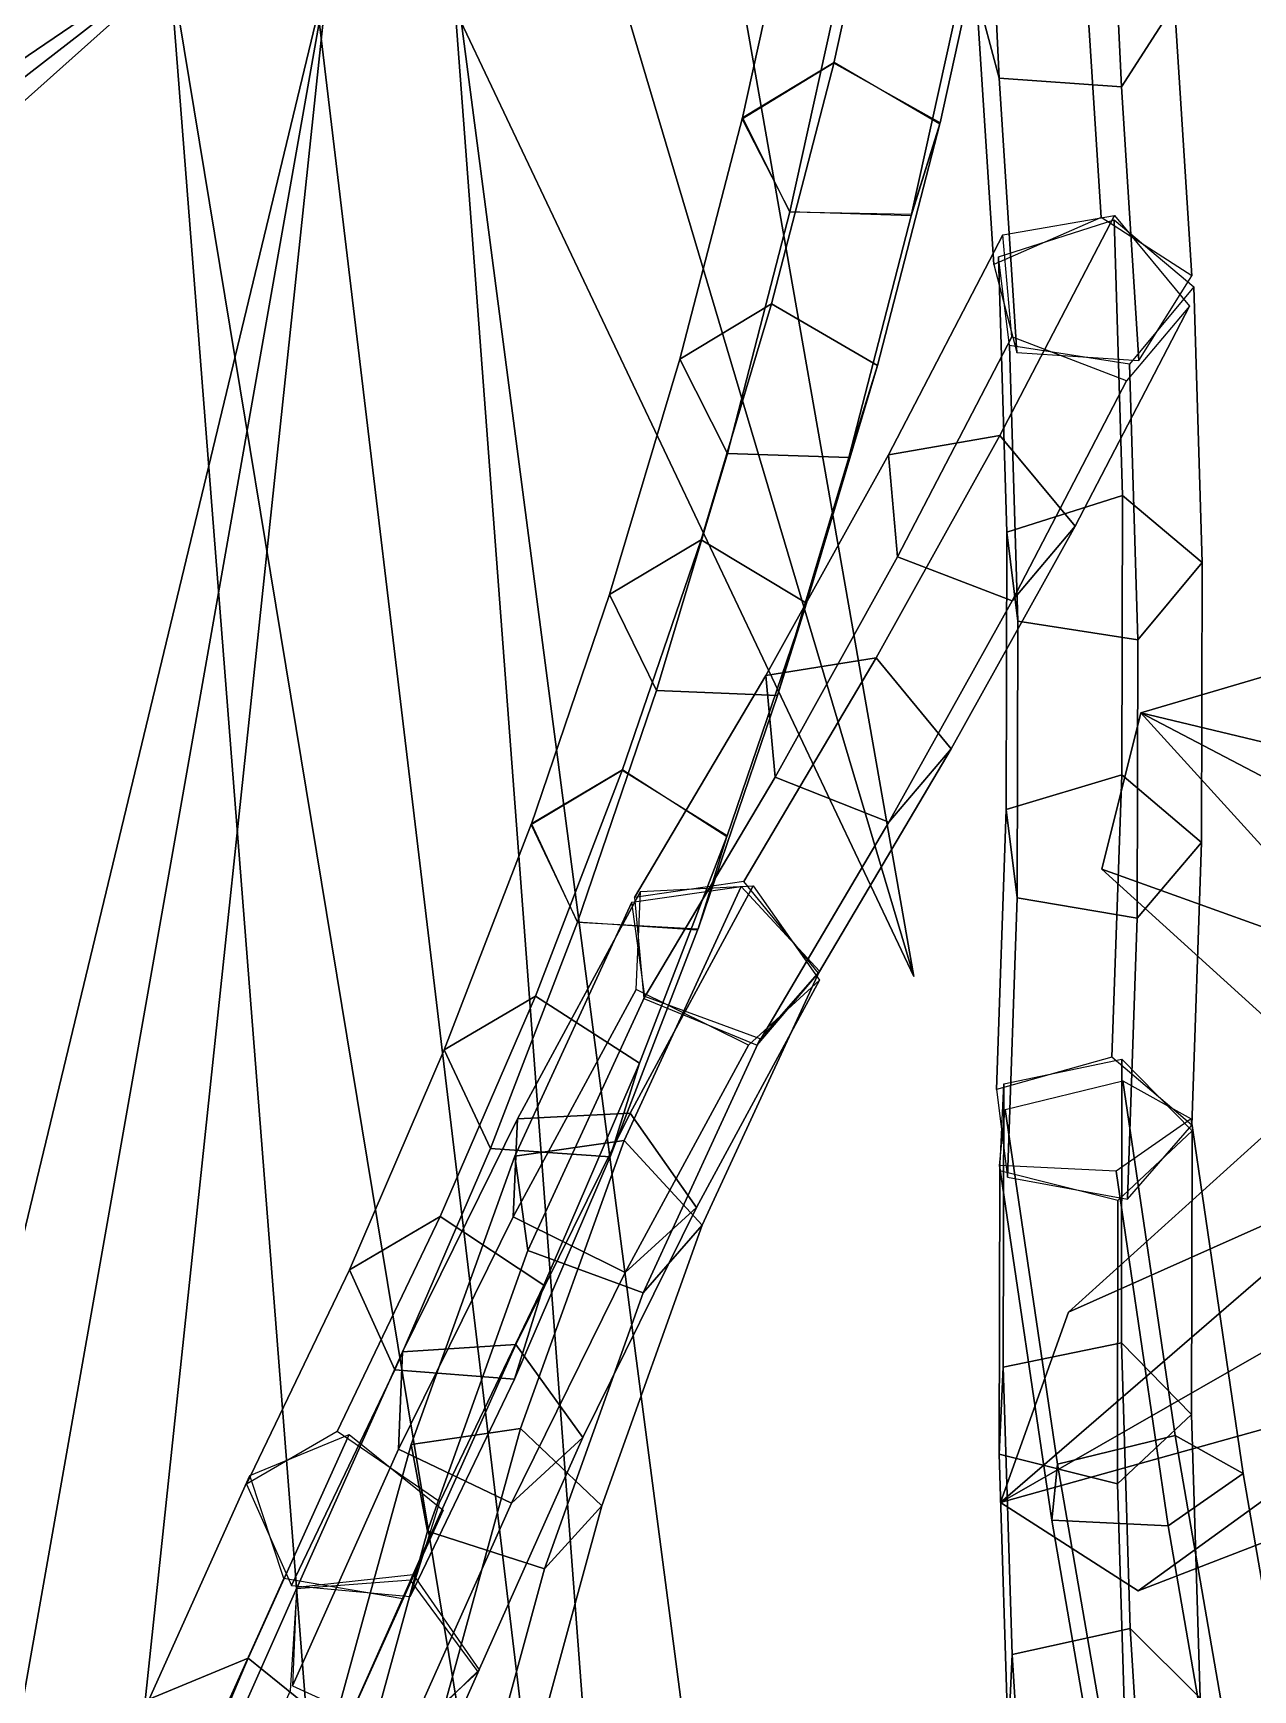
# Model space of a CAD drawing. Header units: metres. Extents: x -488 to 282, y -579 to 399.
# Drawn here: x -29.39 to 2.58, y -294.74 to -251.3 of the extents above; entities that cross this region are included whole.
import ezdxf

# ---------------------------------------------------------------- set-up
doc = ezdxf.new("R2010")
doc.units = ezdxf.units.M

msp = doc.modelspace()

# ---------------------------------------------------------------- linework, layer by layer
at = {"layer": 'coreopsi_1InfInt', "color": 3}
for points in [[(-5.01543, -242.9008, 261.7105), (-4.6673, -250.2202, 269.2316), (-4.06503, -252.4799, 267.0045), (-4.4148, -245.1153, 259.438)], [(-1.2144, -245.3612, 259.0839), (-0.8652, -252.709, 266.6335), (0.5272, -250.5456, 268.6744), (0.1803, -243.2547, 261.1819)], [(-4.4148, -245.1153, 259.438), (-4.06503, -252.4799, 267.0045), (-0.8652, -252.709, 266.6335), (-1.2144, -245.3612, 259.0839)], [(-6.9869, -245.6494, 272.8313), (-8.4018, -252.0851, 280.9551), (-10.8047, -253.5529, 279.3738), (-9.3927, -247.1321, 271.2686)], [(-4.1906, -247.1649, 272.0138), (-5.6156, -253.6506, 280.1999), (-8.4018, -252.0851, 280.9551), (-6.9869, -245.6494, 272.8313)], [(4.7594, -246.2929, 270.4684), (8.5281, -252.0991, 278.2787), (5.9599, -254.0459, 278.0704), (2.1683, -248.2032, 270.2124)], [(-9.3927, -247.1321, 271.2686), (-10.8047, -253.5529, 279.3738), (-9.5521, -255.9883, 277.6624), (-8.1322, -249.5276, 269.5075)], [(-4.9355, -249.5478, 269.9654), (-6.3635, -256.0484, 278.1701), (-5.6156, -253.6506, 280.1999), (-4.1906, -247.1649, 272.0138)], [(2.1683, -248.2032, 270.2124), (5.9599, -254.0459, 278.0704), (6.6477, -256.41, 275.9807), (2.8331, -250.531, 268.075)], [(-1.8454, -249.0316, 270.2577), (-1.3907, -256.1347, 277.8902), (-4.2101, -257.3675, 276.9106), (-4.6673, -250.2202, 269.2316)], [(0.5272, -250.5456, 268.6744), (0.9829, -257.6653, 276.3242), (-1.3907, -256.1347, 277.8902), (-1.8454, -249.0316, 270.2577)], [(-8.1322, -249.5276, 269.5075), (-9.5521, -255.9883, 277.6624), (-6.3635, -256.0484, 278.1701), (-4.9355, -249.5478, 269.9654)], [(-4.6673, -250.2202, 269.2316), (-4.2101, -257.3675, 276.9106), (-3.6053, -259.6715, 274.73), (-4.06503, -252.4799, 267.0045)], [(-0.8652, -252.709, 266.6335), (-0.4064, -259.8841, 274.3417), (0.9829, -257.6653, 276.3242), (0.5272, -250.5456, 268.6744)], [(-8.3959, -252.0605, 280.9237), (-10.03413, -258.3965, 289.1355), (-12.4335, -259.8497, 287.5355), (-10.7953, -253.5138, 279.3238)], [(-5.6214, -253.6752, 280.2314), (-7.2596, -260.0111, 288.4431), (-10.03413, -258.3965, 289.1355), (-8.3959, -252.0605, 280.9237)], [(-4.06503, -252.4799, 267.0045), (-3.6053, -259.6715, 274.73), (-0.4064, -259.8841, 274.3417), (-0.8652, -252.709, 266.6335)], [(-10.7953, -253.5138, 279.3238), (-12.4335, -259.8497, 287.5355), (-11.1903, -262.3243, 285.8742), (-9.5521, -255.9883, 277.6624)], [(-6.3728, -256.0875, 278.2202), (-8.01104, -262.4235, 286.4319), (-7.2596, -260.0111, 288.4431), (-5.6214, -253.6752, 280.2314)], [(-9.5521, -255.9883, 277.6624), (-11.1903, -262.3243, 285.8742), (-8.01104, -262.4235, 286.4319), (-6.3728, -256.0875, 278.2202)], [(-1.04892, -256.0767, 277.7278), (-4.04999, -261.8462, 285.972), (-6.9689, -262.3526, 284.5551), (-3.9678, -256.583, 276.3109)], [(-1.0571, -256.1966, 277.8678), (-0.8374, -263.4218, 285.4841), (-3.8654, -264.3864, 284.6564), (-4.08513, -257.1611, 277.0401)], [(0.9205, -258.4543, 276.7808), (-2.08055, -264.2238, 285.025), (-4.04999, -261.8462, 285.972), (-1.04892, -256.0767, 277.7278)], [(1.03194, -257.9529, 276.1414), (1.2516, -265.1781, 283.7578), (-0.8374, -263.4218, 285.4841), (-1.0571, -256.1966, 277.8678)], [(-3.9678, -256.583, 276.3109), (-6.9689, -262.3526, 284.5551), (-6.7332, -265.031, 282.7664), (-3.7322, -259.2615, 274.5222)], [(-4.08513, -257.1611, 277.0401), (-3.8654, -264.3864, 284.6564), (-3.5749, -266.7156, 282.4385), (-3.7946, -259.4903, 274.8221)], [(-0.6502, -259.9768, 274.2699), (-0.4305, -267.2021, 281.8863), (1.2516, -265.1781, 283.7578), (1.03194, -257.9529, 276.1414)], [(-10.03413, -258.3965, 289.1355), (-11.8828, -264.5797, 297.3675), (-14.2782, -266.0187, 295.7487), (-12.4335, -259.8497, 287.5355)], [(-7.2596, -260.0111, 288.4431), (-9.1217, -266.2426, 296.7384), (-11.8828, -264.5797, 297.3675), (-10.03413, -258.3965, 289.1355)], [(-0.7283, -260.4113, 274.811), (-3.7294, -266.1809, 283.0552), (-2.08055, -264.2238, 285.025), (0.9205, -258.4543, 276.7808)], [(-3.7322, -259.2615, 274.5222), (-6.7332, -265.031, 282.7664), (-3.7294, -266.1809, 283.0552), (-0.7283, -260.4113, 274.811)], [(-3.7946, -259.4903, 274.8221), (-3.5749, -266.7156, 282.4385), (-0.4305, -267.2021, 281.8863), (-0.6502, -259.9768, 274.2699)], [(-12.4335, -259.8497, 287.5355), (-14.2782, -266.0187, 295.7487), (-13.04572, -268.5316, 294.1378), (-11.1903, -262.3243, 285.8742)], [(-8.01104, -262.4235, 286.4319), (-9.8771, -268.6692, 294.746), (-9.1217, -266.2426, 296.7384), (-7.2596, -260.0111, 288.4431)], [(-4.04999, -261.8462, 285.972), (-7.2911, -267.6759, 294.134), (-10.1862, -268.1379, 292.6542), (-6.9689, -262.3526, 284.5551)], [(-2.08055, -264.2238, 285.025), (-5.3288, -270.0668, 293.2056), (-7.2911, -267.6759, 294.134), (-4.04999, -261.8462, 285.972)], [(-11.1903, -262.3243, 285.8742), (-13.04572, -268.5316, 294.1378), (-9.8771, -268.6692, 294.746), (-8.01104, -262.4235, 286.4319)], [(-6.9689, -262.3526, 284.5551), (-10.1862, -268.1379, 292.6542), (-9.9434, -270.8031, 290.8469), (-6.7332, -265.031, 282.7664)], [(-0.8374, -263.4218, 285.4841), (-0.855, -270.7485, 293.0623), (-3.8838, -271.6573, 292.1764), (-3.8654, -264.3864, 284.6564)], [(1.2516, -265.1781, 283.7578), (1.2342, -272.5213, 291.3532), (-0.855, -270.7485, 293.0623), (-0.8374, -263.4218, 285.4841)], [(-3.7294, -266.1809, 283.0552), (-6.9586, -271.9884, 291.1857), (-5.3288, -270.0668, 293.2056), (-2.08055, -264.2238, 285.025)], [(-3.8654, -264.3864, 284.6564), (-3.8838, -271.6573, 292.1764), (-3.5935, -273.9699, 289.9412), (-3.5749, -266.7156, 282.4385)], [(-11.8828, -264.5797, 297.3675), (-13.9467, -270.6312, 305.6462), (-16.3376, -272.0561, 304.0086), (-14.2782, -266.0187, 295.7487)], [(-9.1217, -266.2426, 296.7384), (-11.2007, -272.3411, 305.0807), (-13.9467, -270.6312, 305.6462), (-11.8828, -264.5797, 297.3675)], [(-6.7332, -265.031, 282.7664), (-9.9434, -270.8031, 290.8469), (-6.9586, -271.9884, 291.1857), (-3.7294, -266.1809, 283.0552)], [(-0.4305, -267.2021, 281.8863), (-0.4485, -274.5009, 289.4353), (1.2342, -272.5213, 291.3532), (1.2516, -265.1781, 283.7578)], [(-14.2782, -266.0187, 295.7487), (-16.3376, -272.0561, 304.0086), (-15.1172, -274.6066, 302.4484), (-13.04572, -268.5316, 294.1378)], [(-9.8771, -268.6692, 294.746), (-11.9606, -274.7817, 303.1072), (-11.2007, -272.3411, 305.0807), (-9.1217, -266.2426, 296.7384)], [(-3.5749, -266.7156, 282.4385), (-3.5935, -273.9699, 289.9412), (-0.4485, -274.5009, 289.4353), (-0.4305, -267.2021, 281.8863)], [(-7.2911, -267.6759, 294.134), (-10.7594, -273.5403, 302.1769), (-13.6288, -273.9576, 300.6352), (-10.1862, -268.1379, 292.6542)], [(-5.3288, -270.0668, 293.2056), (-8.8047, -275.9445, 301.2669), (-10.7594, -273.5403, 302.1769), (-7.2911, -267.6759, 294.134)], [(-10.1862, -268.1379, 292.6542), (-13.6288, -273.9576, 300.6352), (-13.3784, -276.6095, 298.8094), (-9.9434, -270.8031, 290.8469)], [(-13.04572, -268.5316, 294.1378), (-15.1172, -274.6066, 302.4484), (-11.9606, -274.7817, 303.1072), (-9.8771, -268.6692, 294.746)], [(-6.9586, -271.9884, 291.1857), (-10.414, -277.8304, 299.1977), (-8.8047, -275.9445, 301.2669), (-5.3288, -270.0668, 293.2056)], [(-13.9384, -270.6081, 305.6142), (-16.2247, -276.5471, 313.9666), (-18.6107, -277.9583, 312.31), (-16.3243, -272.0194, 303.9576)], [(-11.2091, -272.3642, 305.1127), (-13.4954, -278.3031, 313.4651), (-16.2247, -276.5471, 313.9666), (-13.9384, -270.6081, 305.6142)], [(-9.9434, -270.8031, 290.8469), (-13.3784, -276.6095, 298.8094), (-10.414, -277.8304, 299.1977), (-6.9586, -271.9884, 291.1857)], [(-0.855, -270.7485, 293.0623), (-1.1112, -278.1445, 300.5684), (-4.1389, -278.997, 299.6248), (-3.8838, -271.6573, 292.1764)], [(1.2342, -272.5213, 291.3532), (0.9777, -279.9341, 298.8765), (-1.1112, -278.1445, 300.5684), (-0.855, -270.7485, 293.0623)], [(-3.8838, -271.6573, 292.1764), (-4.1389, -278.997, 299.6248), (-3.8484, -281.2929, 297.3725), (-3.5935, -273.9699, 289.9412)], [(-16.3243, -272.0194, 303.9576), (-18.6107, -277.9583, 312.31), (-17.4035, -280.5456, 310.8008), (-15.1172, -274.6066, 302.4484)], [(-11.9739, -274.8185, 303.1581), (-14.2602, -280.7574, 311.5105), (-13.4954, -278.3031, 313.4651), (-11.2091, -272.3642, 305.1127)], [(-0.4485, -274.5009, 289.4353), (-0.7042, -281.8687, 296.9126), (0.9777, -279.9341, 298.8765), (1.2342, -272.5213, 291.3532)], [(-13.4676, -273.8063, 300.8992), (-16.6932, -279.7644, 308.9215), (-16.8091, -282.3328, 306.9673), (-13.5835, -276.3747, 298.945)], [(-10.5152, -273.6547, 302.1989), (-13.7408, -279.6128, 310.2212), (-16.6932, -279.7644, 308.9215), (-13.4676, -273.8063, 300.8992)], [(-8.7789, -276.128, 301.0601), (-12.00452, -282.0861, 309.0824), (-13.7408, -279.6128, 310.2212), (-10.5152, -273.6547, 302.1989)], [(-3.5935, -273.9699, 289.9412), (-3.8484, -281.2929, 297.3725), (-0.7042, -281.8687, 296.9126), (-0.4485, -274.5009, 289.4353)], [(-15.1172, -274.6066, 302.4484), (-17.4035, -280.5456, 310.8008), (-14.2602, -280.7574, 311.5105), (-11.9739, -274.8185, 303.1581)], [(-10.642, -277.8312, 299.046), (-13.8676, -283.7894, 307.0683), (-12.00452, -282.0861, 309.0824), (-8.7789, -276.128, 301.0601)], [(-16.2247, -276.5471, 313.9666), (-18.7153, -282.3239, 322.3237), (-21.09589, -283.7218, 320.648), (-18.6107, -277.9583, 312.31)], [(-13.4954, -278.3031, 313.4651), (-16.00447, -284.125, 321.8864), (-18.7153, -282.3239, 322.3237), (-16.2247, -276.5471, 313.9666)], [(-13.5835, -276.3747, 298.945), (-16.8091, -282.3328, 306.9673), (-13.8676, -283.7894, 307.0683), (-10.642, -277.8312, 299.046)], [(-18.6107, -277.9583, 312.31), (-21.09589, -283.7218, 320.648), (-19.9033, -286.345, 319.19), (-17.4035, -280.5456, 310.8008)], [(-14.2602, -280.7574, 311.5105), (-16.7747, -286.5927, 319.951), (-16.00447, -284.125, 321.8864), (-13.4954, -278.3031, 313.4651)], [(-0.8521, -278.2041, 300.5186), (-0.8648, -285.635, 307.9376), (-3.9624, -286.2773, 307.289), (-3.9498, -278.8464, 299.8699)], [(0.9863, -280.0815, 298.6413), (0.9736, -287.5124, 306.0603), (-0.8648, -285.635, 307.9376), (-0.8521, -278.2041, 300.5186)], [(-3.9498, -278.8464, 299.8699), (-3.9624, -286.2773, 307.289), (-4.06736, -288.5577, 305.0048), (-4.05469, -281.1268, 297.5857)], [(-0.8227, -278.7661, 300.932), (0.5437, -288.0653, 305.6136), (-2.5403, -288.8172, 305.0204), (-3.9068, -279.5179, 300.3388)], [(0.9618, -279.7626, 298.4318), (2.3283, -289.0618, 303.1134), (0.5437, -288.0653, 305.6136), (-0.8227, -278.7661, 300.932)], [(-13.7408, -279.6128, 310.2212), (-16.7346, -285.6834, 318.249), (-19.706, -285.8718, 316.9984), (-16.6932, -279.7644, 308.9215)], [(-12.00452, -282.0861, 309.0824), (-14.9792, -288.1199, 317.0611), (-16.7346, -285.6834, 318.249), (-13.7408, -279.6128, 310.2212)], [(-3.9068, -279.5179, 300.3388), (-2.5403, -288.8172, 305.0204), (-2.6906, -290.2854, 302.148), (-4.05713, -280.9861, 297.4664)], [(-16.6932, -279.7644, 308.9215), (-19.706, -285.8718, 316.9984), (-19.8148, -288.4265, 315.0259), (-16.8091, -282.3328, 306.9673)], [(-1.00272, -281.1396, 296.27), (0.3637, -290.4388, 300.9516), (2.3283, -289.0618, 303.1134), (0.9618, -279.7626, 298.4318)], [(-0.9579, -281.9017, 296.8149), (-0.9706, -289.3326, 304.2339), (0.9736, -287.5124, 306.0603), (0.9863, -280.0815, 298.6413)], [(-17.4035, -280.5456, 310.8008), (-19.9033, -286.345, 319.19), (-16.7747, -286.5927, 319.951), (-14.2602, -280.7574, 311.5105)], [(-4.05713, -280.9861, 297.4664), (-2.6906, -290.2854, 302.148), (0.3637, -290.4388, 300.9516), (-1.00272, -281.1396, 296.27)], [(-4.05469, -281.1268, 297.5857), (-4.06736, -288.5577, 305.0048), (-0.9706, -289.3326, 304.2339), (-0.9579, -281.9017, 296.8149)], [(-18.7153, -282.3239, 322.3237), (-21.4171, -287.9582, 330.7125), (-23.7917, -289.343, 329.0176), (-21.09589, -283.7218, 320.648)], [(-16.00447, -284.125, 321.8864), (-18.7262, -289.8033, 330.3397), (-21.4171, -287.9582, 330.7125), (-18.7153, -282.3239, 322.3237)], [(-16.8091, -282.3328, 306.9673), (-19.8148, -288.4265, 315.0259), (-16.8494, -289.8369, 315.0653), (-13.8676, -283.7894, 307.0683)], [(-13.8676, -283.7894, 307.0683), (-16.8494, -289.8369, 315.0653), (-14.9792, -288.1199, 317.0611), (-12.00452, -282.0861, 309.0824)], [(-21.09589, -283.7218, 320.648), (-23.7917, -289.343, 329.0176), (-22.6152, -292.0013, 327.611), (-19.9033, -286.345, 319.19)], [(-16.7747, -286.5927, 319.951), (-19.5025, -292.2841, 328.4234), (-18.7262, -289.8033, 330.3397), (-16.00447, -284.125, 321.8864)], [(-16.7346, -285.6834, 318.249), (-19.4947, -291.8629, 326.2774), (-22.4838, -292.0888, 325.076), (-19.706, -285.8718, 316.9984)], [(-14.9792, -288.1199, 317.0611), (-17.7218, -294.2619, 325.0404), (-19.4947, -291.8629, 326.2774), (-16.7346, -285.6834, 318.249)], [(-0.8648, -285.635, 307.9376), (-0.6344, -293.1245, 315.2939), (-3.7314, -293.8124, 314.6905), (-3.9624, -286.2773, 307.289)], [(0.9736, -287.5124, 306.0603), (1.2033, -294.9563, 313.3715), (-0.6344, -293.1245, 315.2939), (-0.8648, -285.635, 307.9376)], [(-19.706, -285.8718, 316.9984), (-22.4838, -292.0888, 325.076), (-22.586, -294.6295, 323.0852), (-19.8148, -288.4265, 315.0259)], [(-19.9033, -286.345, 319.19), (-22.6152, -292.0013, 327.611), (-19.5025, -292.2841, 328.4234), (-16.7747, -286.5927, 319.951)], [(-3.9624, -286.2773, 307.289), (-3.7314, -293.8124, 314.6905), (-3.8366, -296.0758, 312.3894), (-4.06736, -288.5577, 305.0048)], [(-0.9706, -289.3326, 304.2339), (-0.7406, -296.7934, 311.5619), (1.2033, -294.9563, 313.3715), (0.9736, -287.5124, 306.0603)], [(-21.107, -288.0369, 330.8395), (-23.7501, -293.9074, 339.1348), (-26.3484, -294.9821, 337.5464), (-23.7053, -289.1115, 329.2512)], [(-18.6427, -290.0285, 330.2153), (-21.2858, -295.899, 338.5106), (-23.7501, -293.9074, 339.1348), (-21.107, -288.0369, 330.8395)], [(-16.8494, -289.8369, 315.0653), (-19.5985, -295.9929, 323.0629), (-17.7218, -294.2619, 325.0404), (-14.9792, -288.1199, 317.0611)], [(0.5437, -288.0653, 305.6136), (2.1495, -297.3738, 310.1999), (-0.9254, -298.1826, 309.635), (-2.5403, -288.8172, 305.0204)], [(2.3283, -289.0618, 303.1134), (3.9249, -298.3134, 307.6713), (2.1495, -297.3738, 310.1999), (0.5437, -288.0653, 305.6136)], [(-19.8148, -288.4265, 315.0259), (-22.586, -294.6295, 323.0852), (-19.5985, -295.9929, 323.0629), (-16.8494, -289.8369, 315.0653)], [(-4.06736, -288.5577, 305.0048), (-3.8366, -296.0758, 312.3894), (-0.7406, -296.7934, 311.5619), (-0.9706, -289.3326, 304.2339)], [(-2.5403, -288.8172, 305.0204), (-0.9254, -298.1826, 309.635), (-1.07915, -299.6296, 306.752), (-2.6906, -290.2854, 302.148)], [(-23.7053, -289.1115, 329.2512), (-26.3484, -294.9821, 337.5464), (-25.4626, -297.6895, 335.9127), (-22.8195, -291.819, 327.6174)], [(0.3637, -290.4388, 300.9516), (1.9638, -299.7116, 305.5201), (3.9249, -298.3134, 307.6713), (2.3283, -289.0618, 303.1134)], [(-19.695, -292.3526, 328.2353), (-22.3381, -298.2231, 336.5306), (-21.2858, -295.899, 338.5106), (-18.6427, -290.0285, 330.2153)], [(-2.6906, -290.2854, 302.148), (-1.07915, -299.6296, 306.752), (1.9638, -299.7116, 305.5201), (0.3637, -290.4388, 300.9516)], [(-22.8195, -291.819, 327.6174), (-25.4626, -297.6895, 335.9127), (-22.3381, -298.2231, 336.5306), (-19.695, -292.3526, 328.2353)], [(-0.6344, -293.1245, 315.2939), (-0.1612, -300.668, 322.5831), (-3.2561, -301.402, 322.0245), (-3.7314, -293.8124, 314.6905)], [(1.2033, -294.9563, 313.3715), (1.6743, -302.4538, 320.6158), (-0.1612, -300.668, 322.5831), (-0.6344, -293.1245, 315.2939)], [(-23.7501, -293.9074, 339.1348), (-26.3388, -300.0252, 347.3498), (-28.9312, -301.0862, 345.7426), (-26.3484, -294.9821, 337.5464)], [(-21.2858, -295.899, 338.5106), (-23.8586, -301.9802, 346.6752), (-26.3388, -300.0252, 347.3498), (-23.7501, -293.9074, 339.1348)], [(-3.7314, -293.8124, 314.6905), (-3.2561, -301.402, 322.0245), (-3.362, -303.6482, 319.7067), (-3.8366, -296.0758, 312.3894)]]:
    msp.add_3dface(points, dxfattribs=at)
at = {"layer": 'coreopsi_1Pdcel', "color": 3}
for points in [[(-10.827, -273.6698, 302.3378), (-13.8972, -280.3289, 309.8539), (-16.7665, -280.7461, 308.3121), (-13.6963, -274.087, 300.796)], [(-13.6963, -274.087, 300.796), (-16.7665, -280.7461, 308.3121), (-16.4222, -283.218, 306.2627), (-13.352, -276.559, 298.7466)], [(-8.7783, -275.8939, 301.2041), (-11.8484, -282.553, 308.7202), (-13.8972, -280.3289, 309.8539), (-10.827, -273.6698, 302.3378)], [(-10.3299, -277.6693, 298.9974), (-13.4, -284.3283, 306.5135), (-11.8484, -282.553, 308.7202), (-8.7783, -275.8939, 301.2041)], [(-13.352, -276.559, 298.7466), (-16.4222, -283.218, 306.2627), (-13.4, -284.3283, 306.5135), (-10.3299, -277.6693, 298.9974)], [(-13.8972, -280.3289, 309.8539), (-16.6118, -287.8867, 316.9515), (-19.4812, -288.3039, 315.4097), (-16.7665, -280.7461, 308.3121)], [(-11.8484, -282.553, 308.7202), (-14.4807, -289.9081, 315.6095), (-16.6118, -287.8867, 316.9515), (-13.8972, -280.3289, 309.8539)], [(-16.7665, -280.7461, 308.3121), (-19.4812, -288.3039, 315.4097), (-19.05441, -290.5731, 313.152), (-16.4222, -283.218, 306.2627)], [(-13.4, -284.3283, 306.5135), (-15.9816, -291.5589, 313.2748), (-14.4807, -289.9081, 315.6095), (-11.8484, -282.553, 308.7202)], [(-16.4222, -283.218, 306.2627), (-19.05441, -290.5731, 313.152), (-15.9816, -291.5589, 313.2748), (-13.4, -284.3283, 306.5135)], [(-16.6118, -287.8867, 316.9515), (-18.8773, -296.1408, 323.4015), (-21.7466, -296.558, 321.8597), (-19.4812, -288.3039, 315.4097)], [(-14.4807, -289.9081, 315.6095), (-16.6759, -297.9389, 321.8685), (-18.8773, -296.1408, 323.4015), (-16.6118, -287.8867, 316.9515)], [(-19.4812, -288.3039, 315.4097), (-21.7466, -296.558, 321.8597), (-21.2496, -298.6039, 319.411), (-19.05441, -290.5731, 313.152)], [(-15.9816, -291.5589, 313.2748), (-18.1338, -299.4525, 319.4164), (-16.6759, -297.9389, 321.8685), (-14.4807, -289.9081, 315.6095)], [(-19.05441, -290.5731, 313.152), (-21.2496, -298.6039, 319.411), (-18.1338, -299.4525, 319.4164), (-15.9816, -291.5589, 313.2748)], [(-19.428, -291.7131, 326.0623), (-21.8441, -297.1488, 334.7155), (-24.8789, -297.4774, 333.6617), (-22.4628, -292.0418, 325.0085)], [(-17.7009, -294.215, 324.973), (-20.1169, -299.6506, 333.6261), (-21.8441, -297.1488, 334.7155), (-19.428, -291.7131, 326.0623)], [(-22.4628, -292.0418, 325.0085), (-24.8789, -297.4774, 333.6617), (-25.05577, -300.1855, 331.9112), (-22.6397, -294.7498, 323.258)], [(-19.6522, -296.1132, 323.2357), (-22.06828, -301.5489, 331.8889), (-20.1169, -299.6506, 333.6261), (-17.7009, -294.215, 324.973)]]:
    msp.add_3dface(points, dxfattribs=at)
at = {"layer": 'coreopsi_1Petal1', "color": 3}
for points in [[(10.6568, -271.7619, 323.6563), (4.797, -267.6013, 329.4626), (-0.3589, -269.1155, 330.5656)], [(10.6568, -271.7619, 323.6563), (-0.3589, -269.1155, 330.5656), (4.797, -267.6013, 329.4626)], [(-0.3589, -269.1155, 330.5656), (-1.3773, -273.2157, 327.9866), (5.6717, -275.7505, 322.4662)], [(-0.3589, -269.1155, 330.5656), (5.6717, -275.7505, 322.4662), (-1.3773, -273.2157, 327.9866)], [(8.2688, -273.6346, 323.1086), (10.6568, -271.7619, 323.6563), (-0.3589, -269.1155, 330.5656)], [(8.2688, -273.6346, 323.1086), (-0.3589, -269.1155, 330.5656), (10.6568, -271.7619, 323.6563)], [(-0.3589, -269.1155, 330.5656), (5.6717, -275.7505, 322.4662), (8.2688, -273.6346, 323.1086)], [(-0.3589, -269.1155, 330.5656), (8.2688, -273.6346, 323.1086), (5.6717, -275.7505, 322.4662)], [(5.6717, -275.7505, 322.4662), (-1.3773, -273.2157, 327.9866), (3.8866, -277.9981, 320.3677)], [(5.6717, -275.7505, 322.4662), (3.8866, -277.9981, 320.3677), (-1.3773, -273.2157, 327.9866)], [(4.7909, -278.4734, 320.288), (-2.2477, -284.8349, 321.3141), (6.00014, -281.156, 319.3654)], [(4.7909, -278.4734, 320.288), (6.00014, -281.156, 319.3654), (-2.2477, -284.8349, 321.3141)], [(6.00014, -281.156, 319.3654), (-2.2477, -284.8349, 321.3141), (-4.03557, -289.8219, 319.8903)], [(6.00014, -281.156, 319.3654), (-4.03557, -289.8219, 319.8903), (-2.2477, -284.8349, 321.3141)], [(6.4623, -283.8091, 317.8631), (6.00014, -281.156, 319.3654), (-4.03557, -289.8219, 319.8903)], [(6.4623, -283.8091, 317.8631), (-4.03557, -289.8219, 319.8903), (6.00014, -281.156, 319.3654)], [(-4.03557, -289.8219, 319.8903), (7.04364, -286.7263, 316.1938), (6.4623, -283.8091, 317.8631)], [(-4.03557, -289.8219, 319.8903), (6.4623, -283.8091, 317.8631), (7.04364, -286.7263, 316.1938)], [(-4.03557, -289.8219, 319.8903), (-0.421, -292.1429, 317.4308), (7.04364, -286.7263, 316.1938)], [(-4.03557, -289.8219, 319.8903), (7.04364, -286.7263, 316.1938), (-0.421, -292.1429, 317.4308)], [(7.04364, -286.7263, 316.1938), (-0.421, -292.1429, 317.4308), (8.639, -288.6373, 313.6552)], [(7.04364, -286.7263, 316.1938), (8.639, -288.6373, 313.6552), (-0.421, -292.1429, 317.4308)]]:
    msp.add_3dface(points, dxfattribs=at)
at = {"layer": 'coreopsi_Leaf', "color": 3}
for points in [[(-6.3052, -276.0367, 214.3383), (-19.3858, -232.0596, 213.8417), (-14.1717, -231.2011, 211.6711)], [(-6.3052, -276.0367, 214.3383), (-14.1717, -231.2011, 211.6711), (-19.3858, -232.0596, 213.8417)], [(-6.3052, -276.0367, 214.3383), (-25.6972, -235.1208, 212.5049), (-19.3858, -232.0596, 213.8417)], [(-6.3052, -276.0367, 214.3383), (-19.3858, -232.0596, 213.8417), (-25.6972, -235.1208, 212.5049)], [(-62.7601, -278.1465, 60.834), (-64.02544, -275.3394, 59.5466), (-24.3614, -248.3719, 65.5881)], [(-62.7601, -278.1465, 60.834), (-24.3614, -248.3719, 65.5881), (-64.02544, -275.3394, 59.5466)], [(-24.3614, -248.3719, 65.5881), (-60.223, -280.412, 61.7321), (-62.7601, -278.1465, 60.834)], [(-24.3614, -248.3719, 65.5881), (-62.7601, -278.1465, 60.834), (-60.223, -280.412, 61.7321)], [(-18.4854, -248.561, 111.332), (-12.225, -331.8211, 85.7402), (-22.09798, -249.231, 112.644)], [(-18.4854, -248.561, 111.332), (-22.09798, -249.231, 112.644), (-12.225, -331.8211, 85.7402)], [(-18.4854, -248.561, 111.332), (-7.7027, -330.9991, 82.3076), (-12.225, -331.8211, 85.7402)], [(-18.4854, -248.561, 111.332), (-12.225, -331.8211, 85.7402), (-7.7027, -330.9991, 82.3076)], [(-22.09798, -249.231, 112.644), (-12.225, -331.8211, 85.7402), (-25.8295, -249.2708, 113.9502)], [(-22.09798, -249.231, 112.644), (-25.8295, -249.2708, 113.9502), (-12.225, -331.8211, 85.7402)], [(-25.8295, -249.2708, 113.9502), (-12.225, -331.8211, 85.7402), (-19.2712, -333.1518, 85.7259)], [(-25.8295, -249.2708, 113.9502), (-19.2712, -333.1518, 85.7259), (-12.225, -331.8211, 85.7402)], [(-30.1065, -297.5545, 62.6081), (-32.9194, -296.3683, 61.2597), (-21.6364, -249.5744, 65.7324)], [(-30.1065, -297.5545, 62.6081), (-21.6364, -249.5744, 65.7324), (-32.9194, -296.3683, 61.2597)], [(-21.6364, -249.5744, 65.7324), (-26.7111, -297.5001, 63.5272), (-30.1065, -297.5545, 62.6081)], [(-21.6364, -249.5744, 65.7324), (-30.1065, -297.5545, 62.6081), (-26.7111, -297.5001, 63.5272)]]:
    msp.add_3dface(points, dxfattribs=at)

doc.saveas('drawing.dxf')
